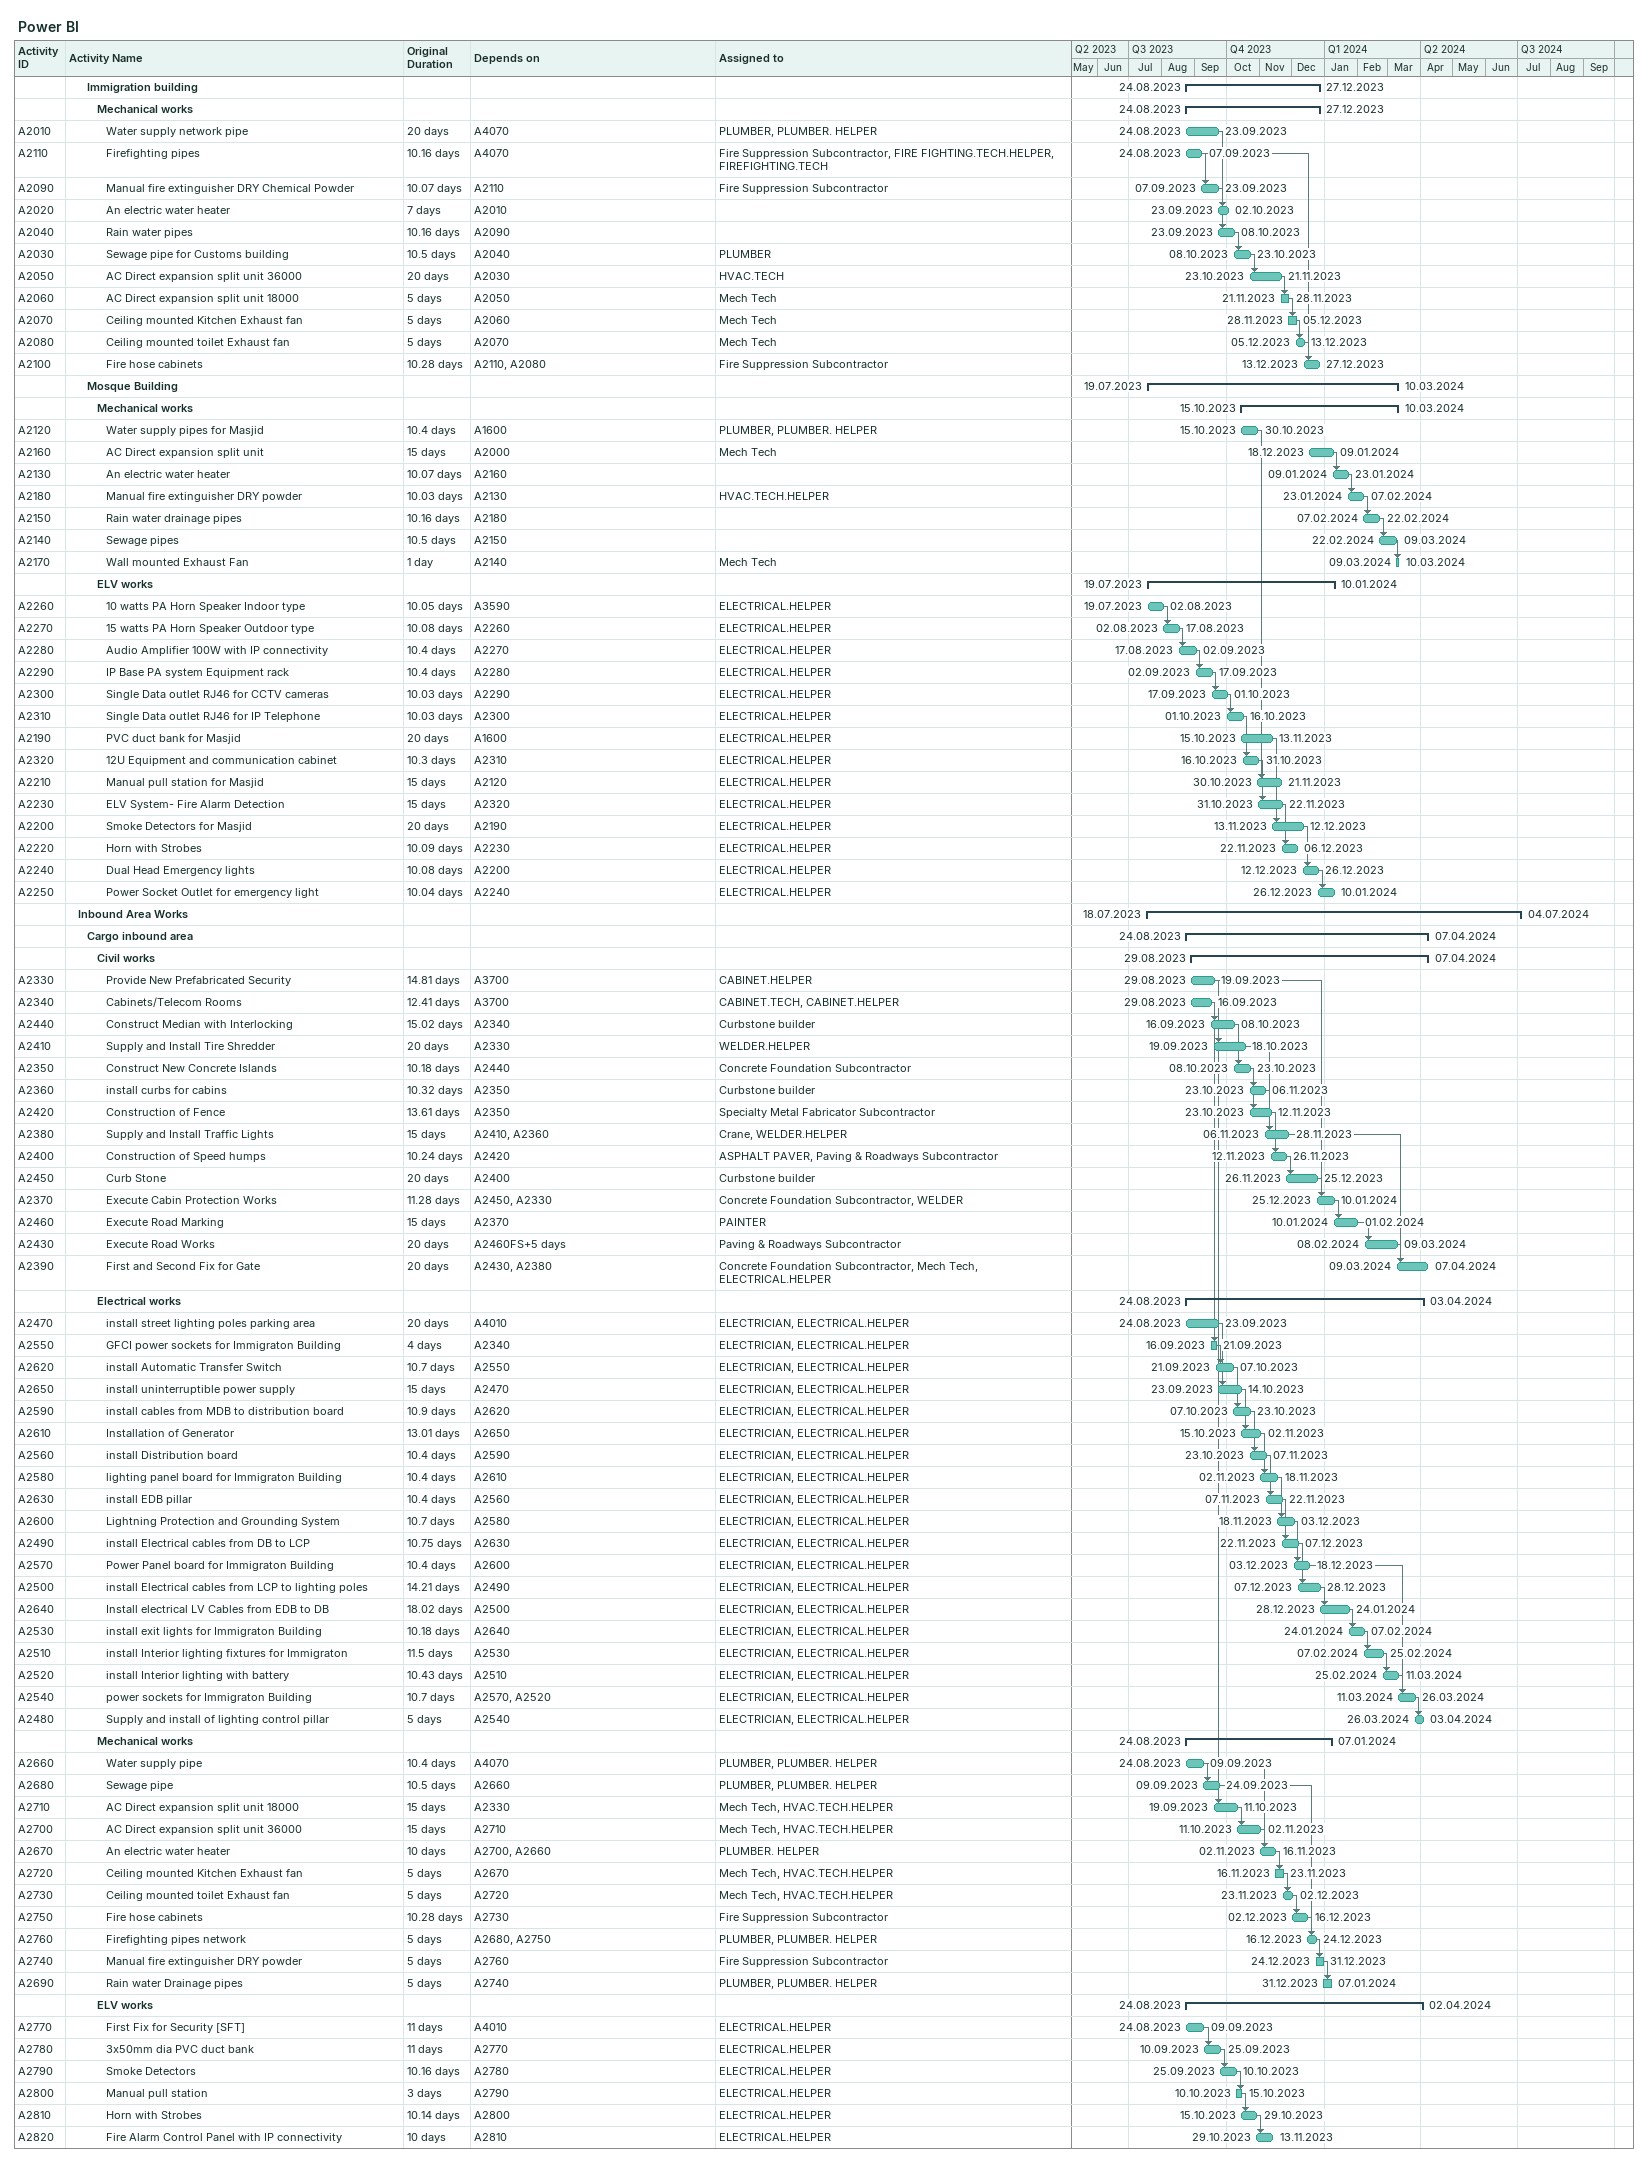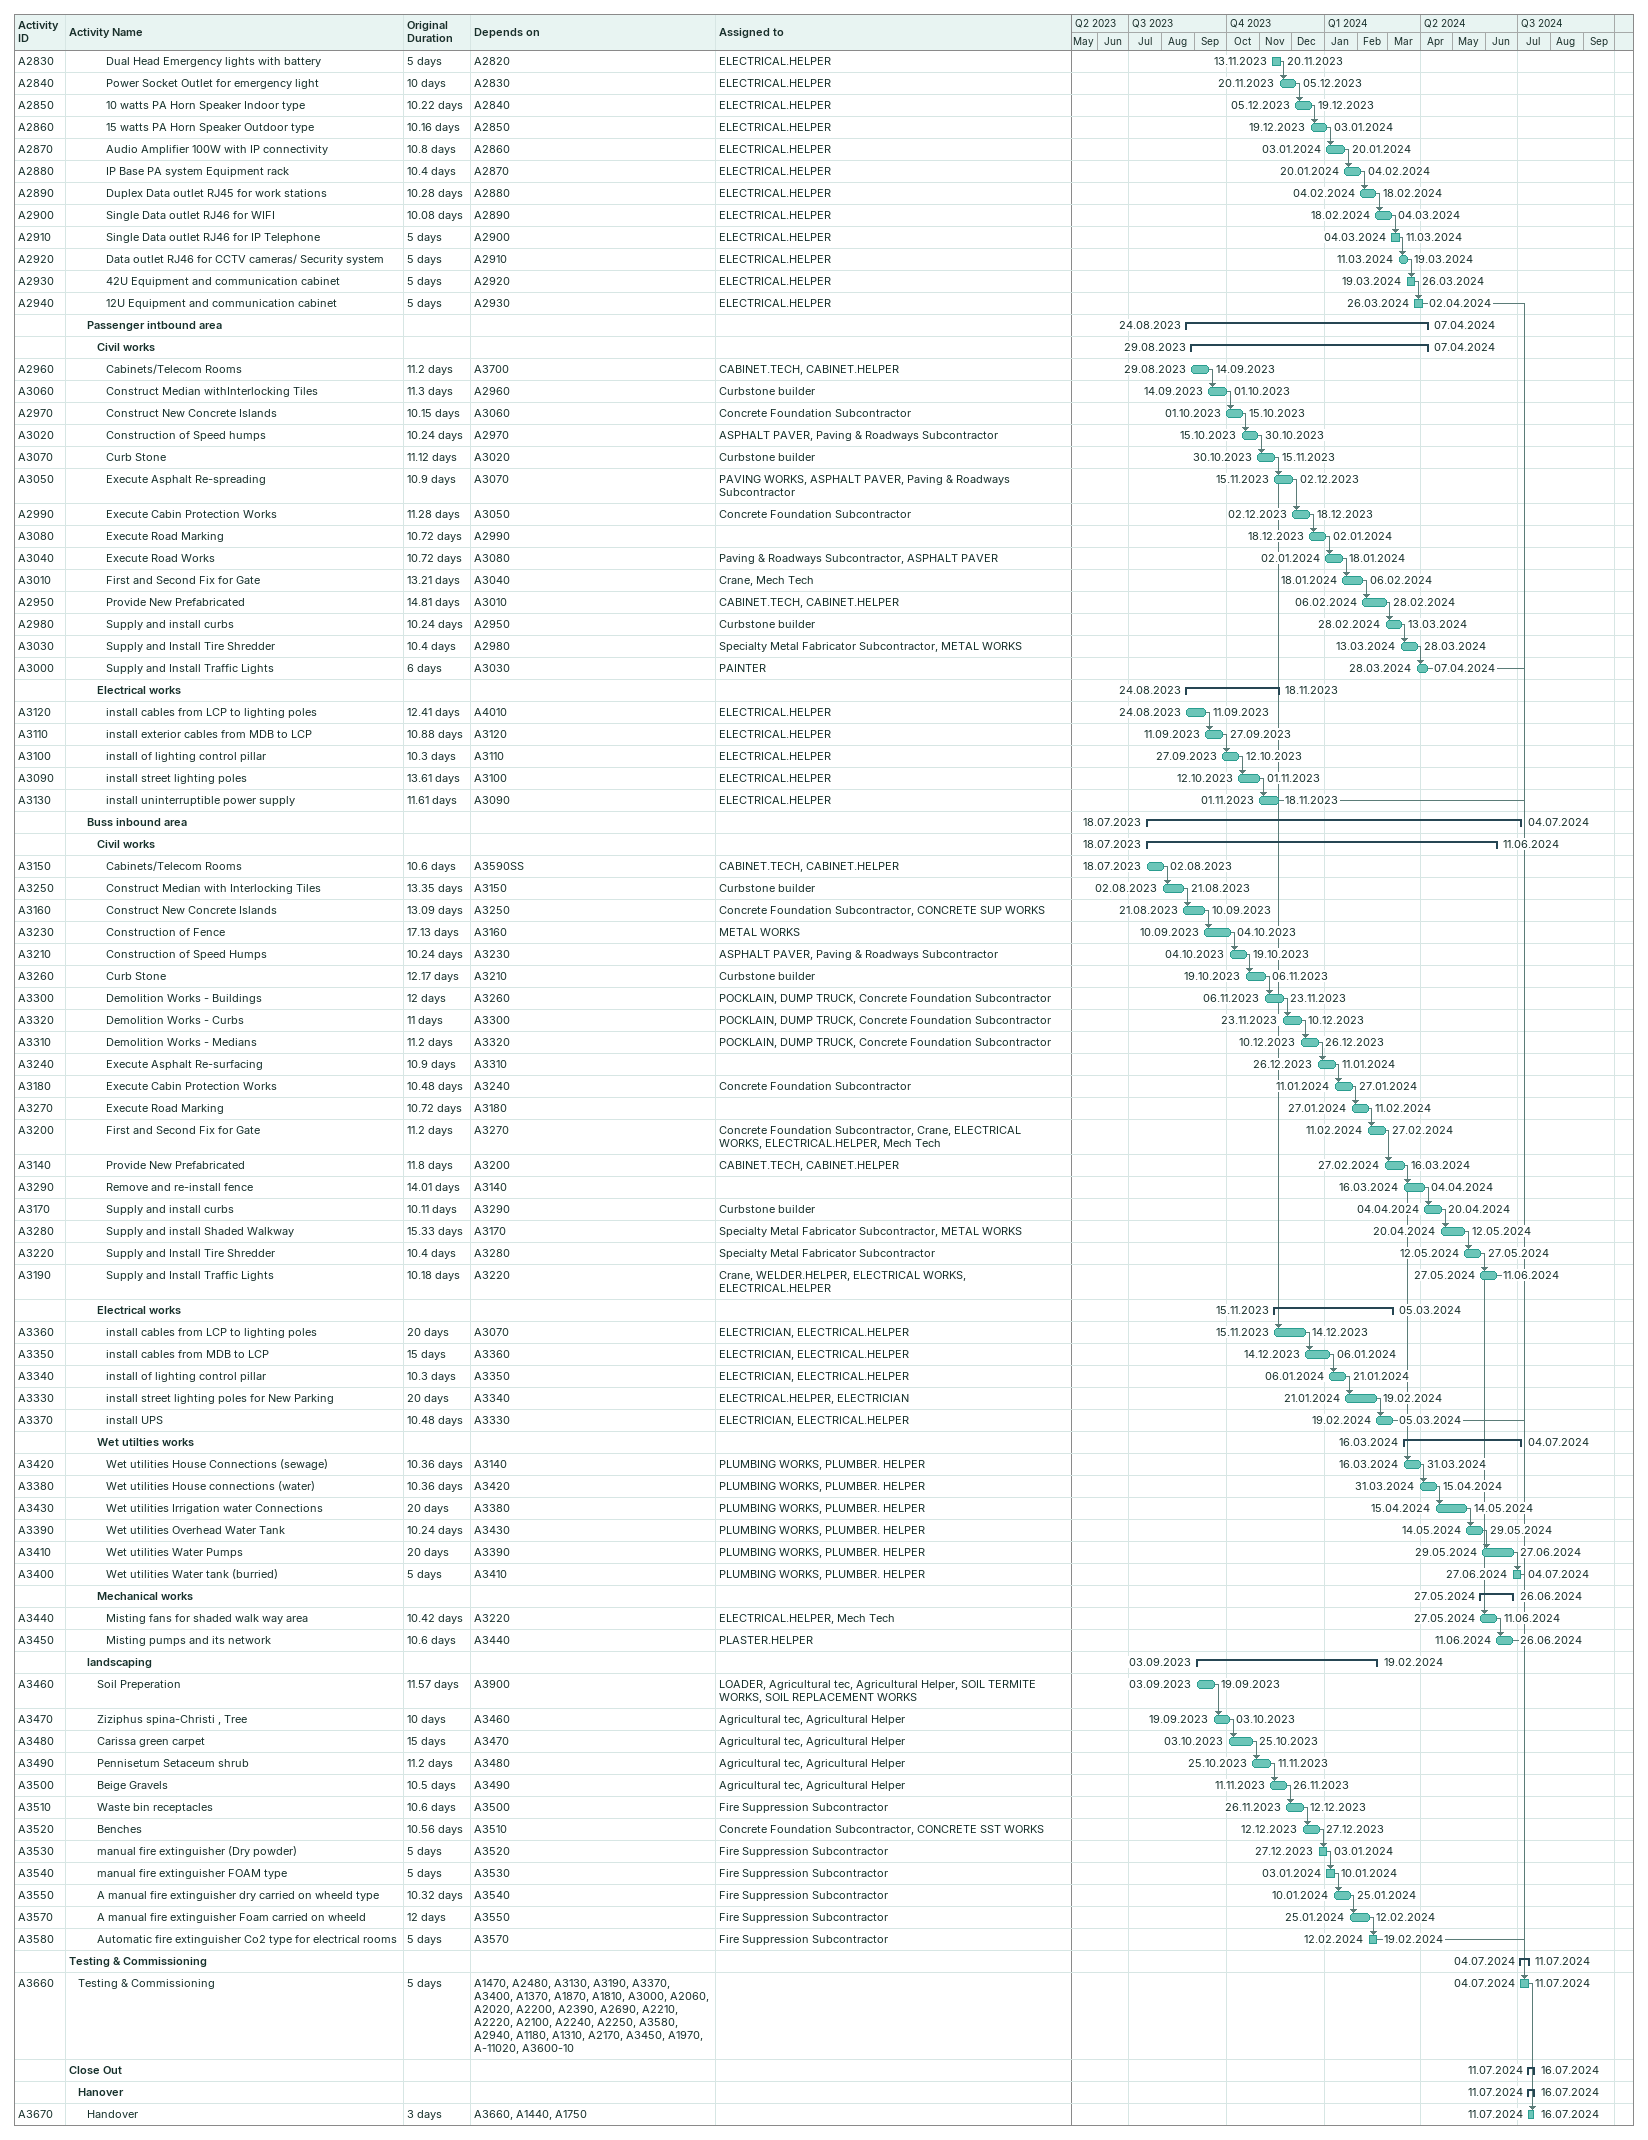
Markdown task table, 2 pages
Power BI

| ID | Level | Task | Original duration | Start | Finish | Predecessors | Resources |
|---|---|---|---|---|---|---|---|
|  | 3 | **Immigration building** |  | 2023-08-24 | 2023-12-27 |  |  |
|  | 4 | **Mechanical works** |  | 2023-08-24 | 2023-12-27 |  |  |
| A2010 | 5 | Water supply network pipe | 20d | 2023-08-24 | 2023-09-23 | A4070 | PLUMBER, PLUMBER. HELPER |
| A2110 | 5 | Firefighting pipes | 10.16d | 2023-08-24 | 2023-09-07 | A4070 | Fire Suppression Subcontractor, FIRE FIGHTING.TECH.HELPER, FIREFIGHTING.TECH |
| A2090 | 5 | Manual fire extinguisher DRY Chemical Powder | 10.07d | 2023-09-07 | 2023-09-23 | A2110 | Fire Suppression Subcontractor |
| A2020 | 5 | An electric water heater | 7d | 2023-09-23 | 2023-10-02 | A2010 |  |
| A2040 | 5 | Rain water pipes | 10.16d | 2023-09-23 | 2023-10-08 | A2090 |  |
| A2030 | 5 | Sewage pipe for Customs building | 10.5d | 2023-10-08 | 2023-10-23 | A2040 | PLUMBER |
| A2050 | 5 | AC Direct expansion split unit 36000 | 20d | 2023-10-23 | 2023-11-21 | A2030 | HVAC.TECH |
| A2060 | 5 | AC Direct expansion split unit 18000 | 5d | 2023-11-21 | 2023-11-28 | A2050 | Mech Tech |
| A2070 | 5 | Ceiling mounted Kitchen Exhaust fan | 5d | 2023-11-28 | 2023-12-05 | A2060 | Mech Tech |
| A2080 | 5 | Ceiling mounted toilet Exhaust fan | 5d | 2023-12-05 | 2023-12-13 | A2070 | Mech Tech |
| A2100 | 5 | Fire hose cabinets | 10.28d | 2023-12-13 | 2023-12-27 | A2110, A2080 | Fire Suppression Subcontractor |
|  | 3 | **Mosque Building** |  | 2023-07-19 | 2024-03-10 |  |  |
|  | 4 | **Mechanical works** |  | 2023-10-15 | 2024-03-10 |  |  |
| A2120 | 5 | Water supply pipes for Masjid | 10.4d | 2023-10-15 | 2023-10-30 | A1600 | PLUMBER, PLUMBER. HELPER |
| A2160 | 5 | AC Direct expansion split unit | 15d | 2023-12-18 | 2024-01-09 | A2000 | Mech Tech |
| A2130 | 5 | An electric water heater | 10.07d | 2024-01-09 | 2024-01-23 | A2160 |  |
| A2180 | 5 | Manual fire extinguisher DRY powder | 10.03d | 2024-01-23 | 2024-02-07 | A2130 | HVAC.TECH.HELPER |
| A2150 | 5 | Rain water drainage pipes | 10.16d | 2024-02-07 | 2024-02-22 | A2180 |  |
| A2140 | 5 | Sewage pipes | 10.5d | 2024-02-22 | 2024-03-09 | A2150 |  |
| A2170 | 5 | Wall mounted Exhaust Fan | 1d | 2024-03-09 | 2024-03-10 | A2140 | Mech Tech |
|  | 4 | **ELV works** |  | 2023-07-19 | 2024-01-10 |  |  |
| A2260 | 5 | 10 watts PA Horn Speaker Indoor type | 10.05d | 2023-07-19 | 2023-08-02 | A3590 | ELECTRICAL.HELPER |
| A2270 | 5 | 15 watts PA Horn Speaker Outdoor type | 10.08d | 2023-08-02 | 2023-08-17 | A2260 | ELECTRICAL.HELPER |
| A2280 | 5 | Audio Amplifier 100W with IP connectivity | 10.4d | 2023-08-17 | 2023-09-02 | A2270 | ELECTRICAL.HELPER |
| A2290 | 5 | IP Base PA system Equipment rack | 10.4d | 2023-09-02 | 2023-09-17 | A2280 | ELECTRICAL.HELPER |
| A2300 | 5 | Single Data outlet RJ46 for CCTV cameras | 10.03d | 2023-09-17 | 2023-10-01 | A2290 | ELECTRICAL.HELPER |
| A2310 | 5 | Single Data outlet RJ46 for IP Telephone | 10.03d | 2023-10-01 | 2023-10-16 | A2300 | ELECTRICAL.HELPER |
| A2190 | 5 | PVC duct bank for Masjid | 20d | 2023-10-15 | 2023-11-13 | A1600 | ELECTRICAL.HELPER |
| A2320 | 5 | 12U Equipment and communication cabinet | 10.3d | 2023-10-16 | 2023-10-31 | A2310 | ELECTRICAL.HELPER |
| A2210 | 5 | Manual pull station for Masjid | 15d | 2023-10-30 | 2023-11-21 | A2120 | ELECTRICAL.HELPER |
| A2230 | 5 | ELV System- Fire Alarm Detection | 15d | 2023-10-31 | 2023-11-22 | A2320 | ELECTRICAL.HELPER |
| A2200 | 5 | Smoke Detectors for Masjid | 20d | 2023-11-13 | 2023-12-12 | A2190 | ELECTRICAL.HELPER |
| A2220 | 5 | Horn with Strobes | 10.09d | 2023-11-22 | 2023-12-06 | A2230 | ELECTRICAL.HELPER |
| A2240 | 5 | Dual Head Emergency lights | 10.08d | 2023-12-12 | 2023-12-26 | A2200 | ELECTRICAL.HELPER |
| A2250 | 5 | Power Socket Outlet for emergency light | 10.04d | 2023-12-26 | 2024-01-10 | A2240 | ELECTRICAL.HELPER |
|  | 2 | **Inbound Area Works** |  | 2023-07-18 | 2024-07-04 |  |  |
|  | 3 | **Cargo inbound area** |  | 2023-08-24 | 2024-04-07 |  |  |
|  | 4 | **Civil works** |  | 2023-08-29 | 2024-04-07 |  |  |
| A2330 | 5 | Provide New Prefabricated Security | 14.81d | 2023-08-29 | 2023-09-19 | A3700 | CABINET.HELPER |
| A2340 | 5 | Cabinets/Telecom Rooms | 12.41d | 2023-08-29 | 2023-09-16 | A3700 | CABINET.TECH, CABINET.HELPER |
| A2440 | 5 | Construct Median with Interlocking | 15.02d | 2023-09-16 | 2023-10-08 | A2340 | Curbstone builder |
| A2410 | 5 | Supply and Install Tire Shredder | 20d | 2023-09-19 | 2023-10-18 | A2330 | WELDER.HELPER |
| A2350 | 5 | Construct New Concrete Islands | 10.18d | 2023-10-08 | 2023-10-23 | A2440 | Concrete Foundation Subcontractor |
| A2360 | 5 | install curbs for cabins | 10.32d | 2023-10-23 | 2023-11-06 | A2350 | Curbstone builder |
| A2420 | 5 | Construction of Fence | 13.61d | 2023-10-23 | 2023-11-12 | A2350 | Specialty Metal Fabricator Subcontractor |
| A2380 | 5 | Supply and Install Traffic Lights | 15d | 2023-11-06 | 2023-11-28 | A2410, A2360 | Crane, WELDER.HELPER |
| A2400 | 5 | Construction of Speed humps | 10.24d | 2023-11-12 | 2023-11-26 | A2420 | ASPHALT PAVER, Paving & Roadways Subcontractor |
| A2450 | 5 | Curb Stone | 20d | 2023-11-26 | 2023-12-25 | A2400 | Curbstone builder |
| A2370 | 5 | Execute Cabin Protection Works | 11.28d | 2023-12-25 | 2024-01-10 | A2450, A2330 | Concrete Foundation Subcontractor, WELDER |
| A2460 | 5 | Execute Road Marking | 15d | 2024-01-10 | 2024-02-01 | A2370 | PAINTER |
| A2430 | 5 | Execute Road Works | 20d | 2024-02-08 | 2024-03-09 | A2460FS+5d | Paving & Roadways Subcontractor |
| A2390 | 5 | First and Second Fix for Gate | 20d | 2024-03-09 | 2024-04-07 | A2430, A2380 | Concrete Foundation Subcontractor, Mech Tech, ELECTRICAL.HELPER |
|  | 4 | **Electrical works** |  | 2023-08-24 | 2024-04-03 |  |  |
| A2470 | 5 | install street lighting poles parking area | 20d | 2023-08-24 | 2023-09-23 | A4010 | ELECTRICIAN, ELECTRICAL.HELPER |
| A2550 | 5 | GFCI power sockets for Immigraton Building | 4d | 2023-09-16 | 2023-09-21 | A2340 | ELECTRICIAN, ELECTRICAL.HELPER |
| A2620 | 5 | install Automatic Transfer Switch | 10.7d | 2023-09-21 | 2023-10-07 | A2550 | ELECTRICIAN, ELECTRICAL.HELPER |
| A2650 | 5 | install uninterruptible power supply | 15d | 2023-09-23 | 2023-10-14 | A2470 | ELECTRICIAN, ELECTRICAL.HELPER |
| A2590 | 5 | install cables from MDB to distribution board | 10.9d | 2023-10-07 | 2023-10-23 | A2620 | ELECTRICIAN, ELECTRICAL.HELPER |
| A2610 | 5 | Installation of Generator | 13.01d | 2023-10-15 | 2023-11-02 | A2650 | ELECTRICIAN, ELECTRICAL.HELPER |
| A2560 | 5 | install Distribution board | 10.4d | 2023-10-23 | 2023-11-07 | A2590 | ELECTRICIAN, ELECTRICAL.HELPER |
| A2580 | 5 | lighting panel board for Immigraton Building | 10.4d | 2023-11-02 | 2023-11-18 | A2610 | ELECTRICIAN, ELECTRICAL.HELPER |
| A2630 | 5 | install EDB pillar | 10.4d | 2023-11-07 | 2023-11-22 | A2560 | ELECTRICIAN, ELECTRICAL.HELPER |
| A2600 | 5 | Lightning Protection and Grounding System | 10.7d | 2023-11-18 | 2023-12-03 | A2580 | ELECTRICIAN, ELECTRICAL.HELPER |
| A2490 | 5 | install Electrical cables from DB to LCP | 10.75d | 2023-11-22 | 2023-12-07 | A2630 | ELECTRICIAN, ELECTRICAL.HELPER |
| A2570 | 5 | Power Panel board for Immigraton Building | 10.4d | 2023-12-03 | 2023-12-18 | A2600 | ELECTRICIAN, ELECTRICAL.HELPER |
| A2500 | 5 | install Electrical cables from LCP to lighting poles | 14.21d | 2023-12-07 | 2023-12-28 | A2490 | ELECTRICIAN, ELECTRICAL.HELPER |
| A2640 | 5 | Install electrical LV Cables from EDB to DB | 18.02d | 2023-12-28 | 2024-01-24 | A2500 | ELECTRICIAN, ELECTRICAL.HELPER |
| A2530 | 5 | install exit lights for Immigraton Building | 10.18d | 2024-01-24 | 2024-02-07 | A2640 | ELECTRICIAN, ELECTRICAL.HELPER |
| A2510 | 5 | install Interior lighting fixtures for Immigraton | 11.5d | 2024-02-07 | 2024-02-25 | A2530 | ELECTRICIAN, ELECTRICAL.HELPER |
| A2520 | 5 | install Interior lighting with battery | 10.43d | 2024-02-25 | 2024-03-11 | A2510 | ELECTRICIAN, ELECTRICAL.HELPER |
| A2540 | 5 | power sockets for Immigraton Building | 10.7d | 2024-03-11 | 2024-03-26 | A2570, A2520 | ELECTRICIAN, ELECTRICAL.HELPER |
| A2480 | 5 | Supply and install of lighting control pillar | 5d | 2024-03-26 | 2024-04-03 | A2540 | ELECTRICIAN, ELECTRICAL.HELPER |
|  | 4 | **Mechanical works** |  | 2023-08-24 | 2024-01-07 |  |  |
| A2660 | 5 | Water supply pipe | 10.4d | 2023-08-24 | 2023-09-09 | A4070 | PLUMBER, PLUMBER. HELPER |
| A2680 | 5 | Sewage pipe | 10.5d | 2023-09-09 | 2023-09-24 | A2660 | PLUMBER, PLUMBER. HELPER |
| A2710 | 5 | AC Direct expansion split unit 18000 | 15d | 2023-09-19 | 2023-10-11 | A2330 | Mech Tech, HVAC.TECH.HELPER |
| A2700 | 5 | AC Direct expansion split unit 36000 | 15d | 2023-10-11 | 2023-11-02 | A2710 | Mech Tech, HVAC.TECH.HELPER |
| A2670 | 5 | An electric water heater | 10d | 2023-11-02 | 2023-11-16 | A2700, A2660 | PLUMBER. HELPER |
| A2720 | 5 | Ceiling mounted Kitchen Exhaust fan | 5d | 2023-11-16 | 2023-11-23 | A2670 | Mech Tech, HVAC.TECH.HELPER |
| A2730 | 5 | Ceiling mounted toilet Exhaust fan | 5d | 2023-11-23 | 2023-12-02 | A2720 | Mech Tech, HVAC.TECH.HELPER |
| A2750 | 5 | Fire hose cabinets | 10.28d | 2023-12-02 | 2023-12-16 | A2730 | Fire Suppression Subcontractor |
| A2760 | 5 | Firefighting pipes network | 5d | 2023-12-16 | 2023-12-24 | A2680, A2750 | PLUMBER, PLUMBER. HELPER |
| A2740 | 5 | Manual fire extinguisher DRY powder | 5d | 2023-12-24 | 2023-12-31 | A2760 | Fire Suppression Subcontractor |
| A2690 | 5 | Rain water Drainage pipes | 5d | 2023-12-31 | 2024-01-07 | A2740 | PLUMBER, PLUMBER. HELPER |
|  | 4 | **ELV works** |  | 2023-08-24 | 2024-04-02 |  |  |
| A2770 | 5 | First Fix for Security [SFT] | 11d | 2023-08-24 | 2023-09-09 | A4010 | ELECTRICAL.HELPER |
| A2780 | 5 | 3x50mm dia PVC duct bank | 11d | 2023-09-10 | 2023-09-25 | A2770 | ELECTRICAL.HELPER |
| A2790 | 5 | Smoke Detectors | 10.16d | 2023-09-25 | 2023-10-10 | A2780 | ELECTRICAL.HELPER |
| A2800 | 5 | Manual pull station | 3d | 2023-10-10 | 2023-10-15 | A2790 | ELECTRICAL.HELPER |
| A2810 | 5 | Horn with Strobes | 10.14d | 2023-10-15 | 2023-10-29 | A2800 | ELECTRICAL.HELPER |
| A2820 | 5 | Fire Alarm Control Panel with IP connectivity | 10d | 2023-10-29 | 2023-11-13 | A2810 | ELECTRICAL.HELPER |
| A2830 | 5 | Dual Head Emergency lights with battery | 5d | 2023-11-13 | 2023-11-20 | A2820 | ELECTRICAL.HELPER |
| A2840 | 5 | Power Socket Outlet for emergency light | 10d | 2023-11-20 | 2023-12-05 | A2830 | ELECTRICAL.HELPER |
| A2850 | 5 | 10 watts PA Horn Speaker Indoor type | 10.22d | 2023-12-05 | 2023-12-19 | A2840 | ELECTRICAL.HELPER |
| A2860 | 5 | 15 watts PA Horn Speaker Outdoor type | 10.16d | 2023-12-19 | 2024-01-03 | A2850 | ELECTRICAL.HELPER |
| A2870 | 5 | Audio Amplifier 100W with IP connectivity | 10.8d | 2024-01-03 | 2024-01-20 | A2860 | ELECTRICAL.HELPER |
| A2880 | 5 | IP Base PA system Equipment rack | 10.4d | 2024-01-20 | 2024-02-04 | A2870 | ELECTRICAL.HELPER |
| A2890 | 5 | Duplex Data outlet RJ45 for work stations | 10.28d | 2024-02-04 | 2024-02-18 | A2880 | ELECTRICAL.HELPER |
| A2900 | 5 | Single Data outlet RJ46 for WIFI | 10.08d | 2024-02-18 | 2024-03-04 | A2890 | ELECTRICAL.HELPER |
| A2910 | 5 | Single Data outlet RJ46 for IP Telephone | 5d | 2024-03-04 | 2024-03-11 | A2900 | ELECTRICAL.HELPER |
| A2920 | 5 | Data outlet RJ46 for CCTV cameras/ Security system | 5d | 2024-03-11 | 2024-03-19 | A2910 | ELECTRICAL.HELPER |
| A2930 | 5 | 42U Equipment and communication cabinet | 5d | 2024-03-19 | 2024-03-26 | A2920 | ELECTRICAL.HELPER |
| A2940 | 5 | 12U Equipment and communication cabinet | 5d | 2024-03-26 | 2024-04-02 | A2930 | ELECTRICAL.HELPER |
|  | 3 | **Passenger intbound area** |  | 2023-08-24 | 2024-04-07 |  |  |
|  | 4 | **Civil works** |  | 2023-08-29 | 2024-04-07 |  |  |
| A2960 | 5 | Cabinets/Telecom Rooms | 11.2d | 2023-08-29 | 2023-09-14 | A3700 | CABINET.TECH, CABINET.HELPER |
| A3060 | 5 | Construct Median withInterlocking Tiles | 11.3d | 2023-09-14 | 2023-10-01 | A2960 | Curbstone builder |
| A2970 | 5 | Construct New Concrete Islands | 10.15d | 2023-10-01 | 2023-10-15 | A3060 | Concrete Foundation Subcontractor |
| A3020 | 5 | Construction of Speed humps | 10.24d | 2023-10-15 | 2023-10-30 | A2970 | ASPHALT PAVER, Paving & Roadways Subcontractor |
| A3070 | 5 | Curb Stone | 11.12d | 2023-10-30 | 2023-11-15 | A3020 | Curbstone builder |
| A3050 | 5 | Execute Asphalt Re-spreading | 10.9d | 2023-11-15 | 2023-12-02 | A3070 | PAVING WORKS, ASPHALT PAVER, Paving & Roadways Subcontractor |
| A2990 | 5 | Execute Cabin Protection Works | 11.28d | 2023-12-02 | 2023-12-18 | A3050 | Concrete Foundation Subcontractor |
| A3080 | 5 | Execute Road Marking | 10.72d | 2023-12-18 | 2024-01-02 | A2990 |  |
| A3040 | 5 | Execute Road Works | 10.72d | 2024-01-02 | 2024-01-18 | A3080 | Paving & Roadways Subcontractor, ASPHALT PAVER |
| A3010 | 5 | First and Second Fix for Gate | 13.21d | 2024-01-18 | 2024-02-06 | A3040 | Crane, Mech Tech |
| A2950 | 5 | Provide New Prefabricated | 14.81d | 2024-02-06 | 2024-02-28 | A3010 | CABINET.TECH, CABINET.HELPER |
| A2980 | 5 | Supply and install curbs | 10.24d | 2024-02-28 | 2024-03-13 | A2950 | Curbstone builder |
| A3030 | 5 | Supply and Install Tire Shredder | 10.4d | 2024-03-13 | 2024-03-28 | A2980 | Specialty Metal Fabricator Subcontractor, METAL WORKS |
| A3000 | 5 | Supply and Install Traffic Lights | 6d | 2024-03-28 | 2024-04-07 | A3030 | PAINTER |
|  | 4 | **Electrical works** |  | 2023-08-24 | 2023-11-18 |  |  |
| A3120 | 5 | install cables from LCP to lighting poles | 12.41d | 2023-08-24 | 2023-09-11 | A4010 | ELECTRICAL.HELPER |
| A3110 | 5 | install exterior cables from MDB to LCP | 10.88d | 2023-09-11 | 2023-09-27 | A3120 | ELECTRICAL.HELPER |
| A3100 | 5 | install of lighting control pillar | 10.3d | 2023-09-27 | 2023-10-12 | A3110 | ELECTRICAL.HELPER |
| A3090 | 5 | install street lighting poles | 13.61d | 2023-10-12 | 2023-11-01 | A3100 | ELECTRICAL.HELPER |
| A3130 | 5 | install uninterruptible power supply | 11.61d | 2023-11-01 | 2023-11-18 | A3090 | ELECTRICAL.HELPER |
|  | 3 | **Buss inbound area** |  | 2023-07-18 | 2024-07-04 |  |  |
|  | 4 | **Civil works** |  | 2023-07-18 | 2024-06-11 |  |  |
| A3150 | 5 | Cabinets/Telecom Rooms | 10.6d | 2023-07-18 | 2023-08-02 | A3590SS | CABINET.TECH, CABINET.HELPER |
| A3250 | 5 | Construct Median with Interlocking Tiles | 13.35d | 2023-08-02 | 2023-08-21 | A3150 | Curbstone builder |
| A3160 | 5 | Construct New Concrete Islands | 13.09d | 2023-08-21 | 2023-09-10 | A3250 | Concrete Foundation Subcontractor, CONCRETE SUP WORKS |
| A3230 | 5 | Construction of Fence | 17.13d | 2023-09-10 | 2023-10-04 | A3160 | METAL WORKS |
| A3210 | 5 | Construction of Speed Humps | 10.24d | 2023-10-04 | 2023-10-19 | A3230 | ASPHALT PAVER, Paving & Roadways Subcontractor |
| A3260 | 5 | Curb Stone | 12.17d | 2023-10-19 | 2023-11-06 | A3210 | Curbstone builder |
| A3300 | 5 | Demolition Works - Buildings | 12d | 2023-11-06 | 2023-11-23 | A3260 | POCKLAIN, DUMP TRUCK, Concrete Foundation Subcontractor |
| A3320 | 5 | Demolition Works - Curbs | 11d | 2023-11-23 | 2023-12-10 | A3300 | POCKLAIN, DUMP TRUCK, Concrete Foundation Subcontractor |
| A3310 | 5 | Demolition Works - Medians | 11.2d | 2023-12-10 | 2023-12-26 | A3320 | POCKLAIN, DUMP TRUCK, Concrete Foundation Subcontractor |
| A3240 | 5 | Execute Asphalt Re-surfacing | 10.9d | 2023-12-26 | 2024-01-11 | A3310 |  |
| A3180 | 5 | Execute Cabin Protection Works | 10.48d | 2024-01-11 | 2024-01-27 | A3240 | Concrete Foundation Subcontractor |
| A3270 | 5 | Execute Road Marking | 10.72d | 2024-01-27 | 2024-02-11 | A3180 |  |
| A3200 | 5 | First and Second Fix for Gate | 11.2d | 2024-02-11 | 2024-02-27 | A3270 | Concrete Foundation Subcontractor, Crane, ELECTRICAL WORKS, ELECTRICAL.HELPER, Mech Tech |
| A3140 | 5 | Provide New Prefabricated | 11.8d | 2024-02-27 | 2024-03-16 | A3200 | CABINET.TECH, CABINET.HELPER |
| A3290 | 5 | Remove and re-install fence | 14.01d | 2024-03-16 | 2024-04-04 | A3140 |  |
| A3170 | 5 | Supply and install curbs | 10.11d | 2024-04-04 | 2024-04-20 | A3290 | Curbstone builder |
| A3280 | 5 | Supply and install Shaded Walkway | 15.33d | 2024-04-20 | 2024-05-12 | A3170 | Specialty Metal Fabricator Subcontractor, METAL WORKS |
| A3220 | 5 | Supply and Install Tire Shredder | 10.4d | 2024-05-12 | 2024-05-27 | A3280 | Specialty Metal Fabricator Subcontractor |
| A3190 | 5 | Supply and Install Traffic Lights | 10.18d | 2024-05-27 | 2024-06-11 | A3220 | Crane, WELDER.HELPER, ELECTRICAL WORKS, ELECTRICAL.HELPER |
|  | 4 | **Electrical works** |  | 2023-11-15 | 2024-03-05 |  |  |
| A3360 | 5 | install cables from LCP to lighting poles | 20d | 2023-11-15 | 2023-12-14 | A3070 | ELECTRICIAN, ELECTRICAL.HELPER |
| A3350 | 5 | install cables from MDB to LCP | 15d | 2023-12-14 | 2024-01-06 | A3360 | ELECTRICIAN, ELECTRICAL.HELPER |
| A3340 | 5 | install of lighting control pillar | 10.3d | 2024-01-06 | 2024-01-21 | A3350 | ELECTRICIAN, ELECTRICAL.HELPER |
| A3330 | 5 | install street lighting poles for New Parking | 20d | 2024-01-21 | 2024-02-19 | A3340 | ELECTRICAL.HELPER, ELECTRICIAN |
| A3370 | 5 | install UPS | 10.48d | 2024-02-19 | 2024-03-05 | A3330 | ELECTRICIAN, ELECTRICAL.HELPER |
|  | 4 | **Wet utilties works** |  | 2024-03-16 | 2024-07-04 |  |  |
| A3420 | 5 | Wet utilities House Connections (sewage) | 10.36d | 2024-03-16 | 2024-03-31 | A3140 | PLUMBING WORKS, PLUMBER. HELPER |
| A3380 | 5 | Wet utilities House connections (water) | 10.36d | 2024-03-31 | 2024-04-15 | A3420 | PLUMBING WORKS, PLUMBER. HELPER |
| A3430 | 5 | Wet utilities Irrigation water Connections | 20d | 2024-04-15 | 2024-05-14 | A3380 | PLUMBING WORKS, PLUMBER. HELPER |
| A3390 | 5 | Wet utilities Overhead Water Tank | 10.24d | 2024-05-14 | 2024-05-29 | A3430 | PLUMBING WORKS, PLUMBER. HELPER |
| A3410 | 5 | Wet utilities Water Pumps | 20d | 2024-05-29 | 2024-06-27 | A3390 | PLUMBING WORKS, PLUMBER. HELPER |
| A3400 | 5 | Wet utilities Water tank (burried) | 5d | 2024-06-27 | 2024-07-04 | A3410 | PLUMBING WORKS, PLUMBER. HELPER |
|  | 4 | **Mechanical works** |  | 2024-05-27 | 2024-06-26 |  |  |
| A3440 | 5 | Misting fans for shaded walk way area | 10.42d | 2024-05-27 | 2024-06-11 | A3220 | ELECTRICAL.HELPER, Mech Tech |
| A3450 | 5 | Misting pumps and its network | 10.6d | 2024-06-11 | 2024-06-26 | A3440 | PLASTER.HELPER |
|  | 3 | **landscaping** |  | 2023-09-03 | 2024-02-19 |  |  |
| A3460 | 4 | Soil Preperation | 11.57d | 2023-09-03 | 2023-09-19 | A3900 | LOADER, Agricultural tec, Agricultural Helper, SOIL TERMITE WORKS, SOIL REPLACEMENT WORKS |
| A3470 | 4 | Ziziphus spina-Christi , Tree | 10d | 2023-09-19 | 2023-10-03 | A3460 | Agricultural tec, Agricultural Helper |
| A3480 | 4 | Carissa green carpet | 15d | 2023-10-03 | 2023-10-25 | A3470 | Agricultural tec, Agricultural Helper |
| A3490 | 4 | Pennisetum Setaceum shrub | 11.2d | 2023-10-25 | 2023-11-11 | A3480 | Agricultural tec, Agricultural Helper |
| A3500 | 4 | Beige Gravels | 10.5d | 2023-11-11 | 2023-11-26 | A3490 | Agricultural tec, Agricultural Helper |
| A3510 | 4 | Waste bin receptacles | 10.6d | 2023-11-26 | 2023-12-12 | A3500 | Fire Suppression Subcontractor |
| A3520 | 4 | Benches | 10.56d | 2023-12-12 | 2023-12-27 | A3510 | Concrete Foundation Subcontractor, CONCRETE SST WORKS |
| A3530 | 4 | manual fire extinguisher (Dry powder) | 5d | 2023-12-27 | 2024-01-03 | A3520 | Fire Suppression Subcontractor |
| A3540 | 4 | manual fire extinguisher FOAM type | 5d | 2024-01-03 | 2024-01-10 | A3530 | Fire Suppression Subcontractor |
| A3550 | 4 | A manual fire extinguisher dry carried on wheeld type | 10.32d | 2024-01-10 | 2024-01-25 | A3540 | Fire Suppression Subcontractor |
| A3570 | 4 | A manual fire extinguisher Foam carried on wheeld | 12d | 2024-01-25 | 2024-02-12 | A3550 | Fire Suppression Subcontractor |
| A3580 | 4 | Automatic fire extinguisher Co2 type for electrical rooms | 5d | 2024-02-12 | 2024-02-19 | A3570 | Fire Suppression Subcontractor |
|  | 1 | **Testing & Commissioning** |  | 2024-07-04 | 2024-07-11 |  |  |
| A3660 | 2 | Testing & Commissioning | 5d | 2024-07-04 | 2024-07-11 | A1470, A2480, A3130, A3190, A3370, A3400, A1370, A1870, A1810, A3000, A2060, A2020, A2200, A2390, A2690, A2210, A2220, A2100, A2240, A2250, A3580, A2940, A1180, A1310, A2170, A3450, A1970, A-11020, A3600-10 |  |
|  | 1 | **Close Out** |  | 2024-07-11 | 2024-07-16 |  |  |
|  | 2 | **Hanover** |  | 2024-07-11 | 2024-07-16 |  |  |
| A3670 | 3 | Handover | 3d | 2024-07-11 | 2024-07-16 | A3660, A1440, A1750 |  |
